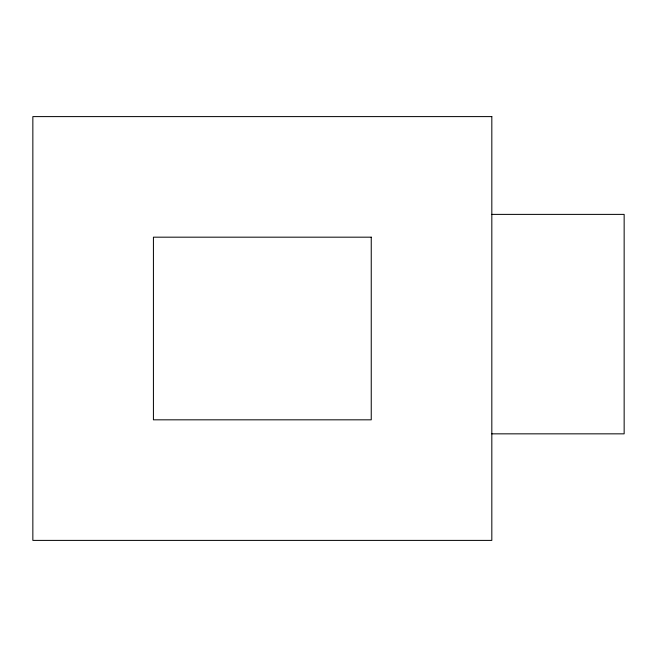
<?xml version="1.0" encoding="UTF-8"?>
<svg xmlns="http://www.w3.org/2000/svg" width="657" height="657" viewBox="0 0 657 657"><rect width="100%" height="100%" fill="white"/><g stroke="black" fill="none" stroke-linecap="round" stroke-linejoin="round"><path stroke-width="0.99" d="M491.822 214.387L624.15 214.387L624.15 433.842L491.822 433.842M491.822 116.601L32.85 116.601L32.85 540.399L491.822 540.399L491.822 116.601M371.246 237.177L153.426 237.177L153.426 419.823L371.246 419.823L371.246 237.177"/></g></svg>
